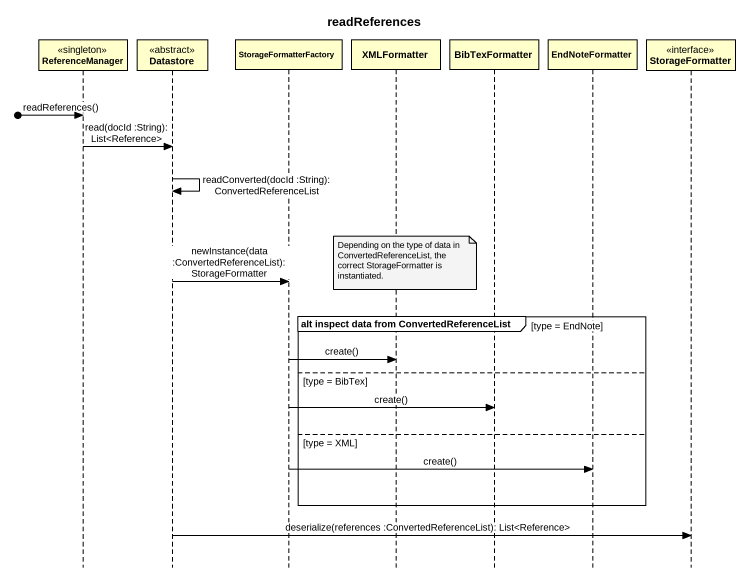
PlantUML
@startuml
title readReferences
hide footbox
participant ReferenceManager <<singleton>>
participant Datastore <<abstract>>
participant StorageFormatterFactory
participant XMLFormatter
participant BibTexFormatter
participant EndNoteFormatter
participant StorageFormatter <<interface>>

[o-> ReferenceManager : readReferences()
ReferenceManager -> Datastore : read(docId :String): List<Reference>
Datastore -> Datastore : readConverted(docId :String): ConvertedReferenceList
note over XMLFormatter : Depending on the type of data in ConvertedReferenceList, the correct StorageFormatter is instantiated.
Datastore -> StorageFormatterFactory : newInstance(data :ConvertedReferenceList): StorageFormatter
group alt inspect data from ConvertedReferenceList [type = EndNote]
  StorageFormatterFactory -> XMLFormatter : create()
else type = BibTex
  StorageFormatterFactory -> BibTexFormatter : create()
else type = XML
  StorageFormatterFactory -> EndNoteFormatter : create()
end
Datastore -> StorageFormatter : deserialize(references :ConvertedReferenceList): List<Reference>
@enduml
